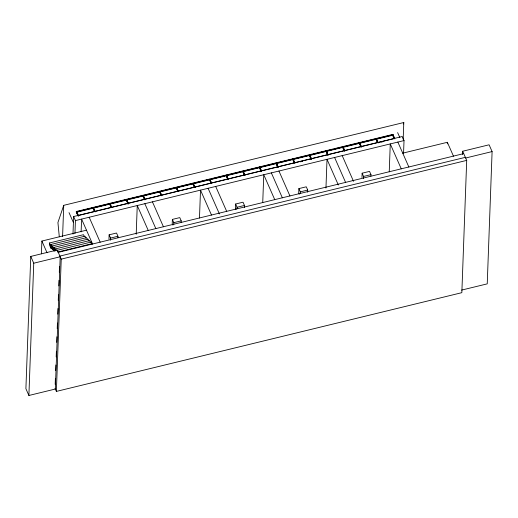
<?xml version="1.0" encoding="UTF-8"?>
<svg xmlns="http://www.w3.org/2000/svg" width="518" height="518" viewBox="0 0 518 518"><rect width="100%" height="100%" fill="white"/><g stroke="black" fill="none" stroke-linecap="round" stroke-linejoin="round"><path stroke-width="0.78" d="M461.57 290.106L487.237 283.858L492.1 151.58L489.109 144.8L462.671 151.243L466.705 160.386L461.842 292.67L56.378 391.414L61.241 259.136L57.207 249.987L30.763 256.429L25.9 388.707L28.891 395.48L55.329 389.044L60.192 256.766L33.748 263.202L28.891 395.48M41.414 253.814L41.887 241.051L86.487 230.186M84.389 236.687L83.508 234.686L49.482 242.974L49.417 244.846L50.887 248.18L52.435 247.805M50.887 248.18L51.023 244.438L85.049 236.156L85.93 238.157M53.976 249.275L52.428 249.65L52.564 245.908L86.59 237.62L87.471 239.627M89.012 241.09L88.131 239.089L54.105 247.377L53.969 251.113L51.023 244.438M90.553 242.56L89.672 240.553L55.646 248.841L55.581 250.712L54.105 247.377M55.18 384.33L55.387 378.684M55.685 370.623L55.892 364.976M56.19 356.908L56.397 351.262M56.721 342.392L56.928 336.745M57.226 328.677L57.433 323.031M57.763 314.161L57.971 308.514M58.262 300.446L58.469 294.8M58.799 285.93L59.007 280.283M59.305 272.222L59.512 266.576M62.587 236.577L63.733 205.335L403.794 122.52L403.179 139.336M72.986 234.084L73.634 216.53L402.233 136.506L404.027 140.572L403.554 153.334M74.955 233.365L75.427 220.597L73.634 216.53M77.829 215.63L76.269 211.771L76.709 211.668L78.594 215.935M76.405 211.486L76.567 212.25L392.832 135.23L392.845 134.868L392.663 134.46L76.405 211.486L76.567 212.25M78.186 215.909L78.199 215.553L393.674 138.72M81.125 231.863L81.598 219.095L92.593 244.036M95.241 211.881L93.357 207.614L92.916 207.718L94.477 211.577M93.357 207.614L94.917 211.467M111.117 207.524L109.563 203.665L110.004 203.555L111.571 207.116M111.558 207.414L110.004 203.555M108.968 239.148L109.123 234.816L116.531 233.016L117.962 236.266L117.91 237.71M110.476 240.235L110.561 238.066L109.123 234.816M128.082 204.183L126.204 199.611L126.651 199.501L128.218 203.062M128.205 203.36L126.651 199.501M136.202 234.266L137.257 205.542L148.258 230.478M145.176 199.721L143.292 195.448L142.851 195.558L144.412 199.417M143.292 195.448L144.852 199.307M161.823 195.668L159.939 191.395L159.499 191.505L161.053 195.364M159.939 191.395L161.499 195.254M181.164 222.306L181.216 220.862L179.778 217.605L172.377 219.412L172.216 223.744L172.792 225.039M173.731 224.831L173.808 222.662L172.377 219.412M177.7 191.31L176.146 187.451L176.586 187.341L178.464 191.608M178.14 191.2L176.586 187.341M194.347 187.251L192.787 183.398L193.227 183.288L195.111 187.555M194.787 187.147L193.227 183.288M199.482 218.059L200.511 190.138L211.506 215.074M210.994 183.197L209.434 179.345L209.874 179.234L211.441 182.789M211.435 183.094L209.874 179.234M227.635 179.144L226.081 175.285L226.521 175.181L228.088 178.736M228.075 179.04L226.521 175.181M244.386 207.621L244.47 205.458L243.033 202.201L235.632 204.008L235.47 208.333L236.046 209.635M237.011 208.702L237.063 207.258L235.632 204.008M245.046 175.395L243.162 171.128L242.722 171.231L244.282 175.09M243.162 171.128L244.723 174.987M261.694 171.341L259.809 167.074L259.369 167.178L260.93 171.037M259.809 167.074L261.37 170.934M262.736 202.655L263.759 174.728L274.76 199.67M277.57 166.984L276.016 163.125L276.457 163.021L278.341 167.288M278.011 166.88L276.457 163.021M294.218 162.93L292.664 159.071L293.104 158.968L294.982 163.235M294.658 162.82L293.104 158.968M307.64 192.217L307.718 190.054L306.287 186.797L298.88 188.604L298.724 192.929L299.294 194.231M300.265 193.298L300.317 191.854L298.88 188.604M311.318 158.469L309.745 154.914L309.304 155.018L311.176 159.589M309.745 154.914L311.305 158.767M328.276 155.128L326.392 150.855L325.951 150.965L327.512 154.824M325.958 188.047L327.013 159.324L338.338 184.997M344.476 151.178L342.599 146.911L343.039 146.801L344.593 150.66M361.564 147.021L359.68 142.748L359.239 142.858L360.8 146.717M359.68 142.748L361.24 146.607M361.972 177.525L362.134 173.2L369.535 171.393L370.972 174.65L370.92 176.088M363.487 178.613L363.565 176.45L362.134 173.2M377.447 142.664L375.887 138.805L376.327 138.694L378.211 142.968M377.887 142.554L376.327 138.694M389.238 171.846L390.268 143.92L401.269 168.862M394.088 138.61L392.534 134.751L392.974 134.641L394.858 138.908M392.663 134.46L392.65 134.822L373.031 139.601M394.217 137.788L392.974 134.641M447.293 143.9L447.351 142.301L402.745 153.166M462.548 154.468L462.671 151.243M63.733 205.335L57.925 222.533L59.298 236.81M403.289 124.009L403.794 122.52M77.176 211.655L114.057 202.674M115.631 202.292L128.969 199.041M130.536 198.659L150.155 193.881M151.729 193.499L171.348 188.72M172.915 188.338L209.803 179.357M211.37 178.975L230.989 174.197M232.556 173.815L241.977 171.516M243.544 171.134L252.175 169.036M253.749 168.654L269.444 164.828M271.011 164.446L290.63 159.667M292.204 159.285L311.823 154.506M313.39 154.124L333.009 149.346M334.576 148.964L350.272 145.144M351.845 144.762L354.195 144.185M355.769 143.803L371.464 139.983M76.58 211.894L392.845 134.868M76.263 212.076L76.703 211.966L78.27 215.52M109.551 203.962L109.991 203.859M126.198 199.909L126.638 199.806M176.133 187.749L176.573 187.645M192.78 183.696L193.22 183.586M209.421 179.642L209.861 179.532M226.068 175.589L226.508 175.479M276.003 163.429L276.444 163.319M292.651 159.376L293.091 159.266M375.874 139.102L376.314 138.999M392.521 135.049L392.961 134.945M300.272 161.823L302.629 161.253M381.106 142.139L383.456 141.563M75.427 220.597L404.027 140.572M110.561 238.066L117.962 236.266M173.808 222.662L181.216 220.862M237.063 207.258L244.47 205.458M300.317 191.854L307.718 190.054M363.565 176.45L370.972 174.65M58.728 251.774L92.754 243.492M58.249 252.363L463.714 153.613M59.894 256.086L465.358 157.343M465.656 158.016L492.1 151.58M61.241 259.136L466.705 160.386M447.351 142.301L453.483 156.203M397.63 132.602L399.818 137.568M397.856 142.074L408.877 167.068M392.534 134.751L394.101 138.306M375.887 138.805L377.454 142.359M359.239 142.858L361.124 147.125M343.039 146.801L344.917 151.075M342.586 147.209L344.153 150.77M342.197 155.627L353.516 181.3M334.602 157.478L345.603 182.42M326.696 151.871L327.952 154.714M325.951 150.965L327.836 155.232M309.304 155.018L311.188 159.285M292.664 159.071L294.23 162.633M276.016 163.125L277.901 167.398M278.943 171.031L289.944 195.972M271.354 172.882L282.349 197.824M259.369 167.178L261.253 171.452M242.722 171.231L244.606 175.505M226.081 175.285L227.959 179.558M215.689 186.441L226.69 211.376M209.434 179.345L211.001 182.899M208.1 188.287L219.425 213.96M192.787 183.398L194.36 186.953M176.146 187.451L178.024 191.718M159.499 191.505L161.383 195.772M152.434 201.845L163.435 226.78M142.851 195.558L144.736 199.825M144.846 203.691L155.847 228.632M126.204 199.611L128.088 203.878M109.563 203.665L111.13 207.219M92.916 207.718L94.483 211.279M89.187 217.249L100.188 242.184M92.094 244.023L91.213 242.023L57.187 250.311L58.074 252.311M76.269 211.771L78.153 216.038M69.023 212.626L73.407 222.565M55.646 248.841L56.235 250.175M52.564 245.908L54.921 251.249M49.482 242.974L52.428 249.65M41.887 241.051L47.047 252.758M30.763 256.429L33.748 263.202M55.031 388.364L56.378 391.414"/></g></svg>
